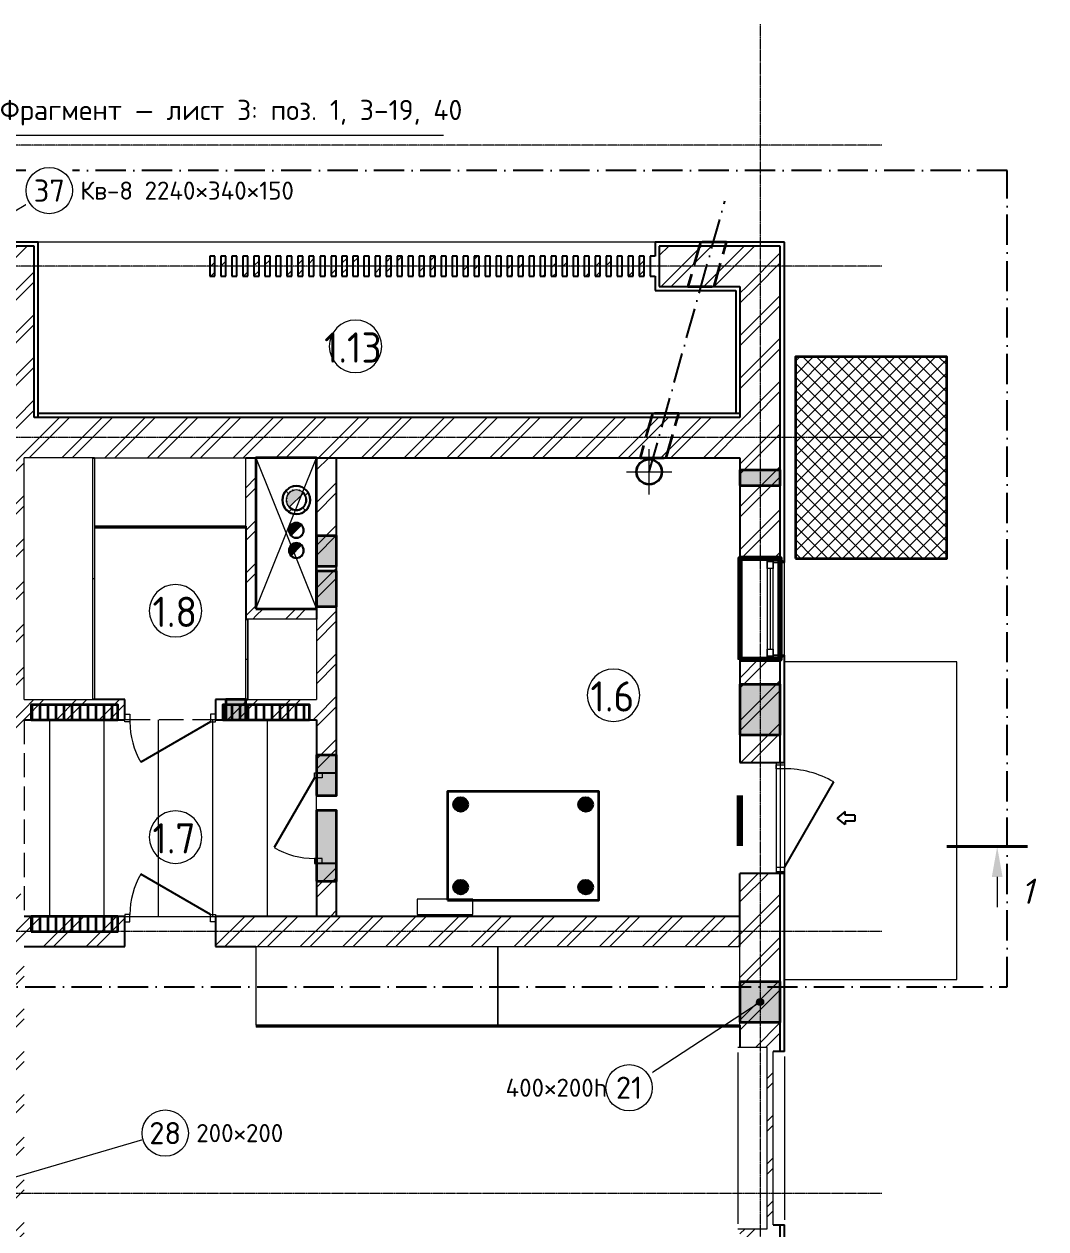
# Model space of a CAD drawing. Header units: millimetres. Extents: x -5016 to 63303, y -6019 to 98943.
# Drawn here: x 12700 to 22834, y 5950 to 17902 of the extents above; entities that cross this region are included whole.
import ezdxf
from ezdxf.enums import TextEntityAlignment as Align

# ---------------------------------------------------------------- set-up
doc = ezdxf.new("R2010")
doc.units = ezdxf.units.MM
for name, pattern in [('ОВ_ШП', [460, 300, -80, 0, -80]), ('ОВ_ШТРИХ', [330, 240, -90]), ('Осевая 12-2-2', [16, 12, -2, 0, -2]), ('Пунктир 2-1_5', [3.5, 2, -1.5])]:
    doc.linetypes.add(name, pattern=pattern)
for name, color, linetype, lineweight in [('A-AREA-IDEN', 8, 'Continuous', 13), ('A-COLS', 8, 'Continuous', 13), ('A-DETL-GENF', 9, 'Continuous', 13), ('A-DOOR', 8, 'Continuous', 13), ('A-FLOR', 9, 'Continuous', 13), ('A-GLAZ', 8, 'Continuous', 13), ('A-WALL', 8, 'Continuous', 13), ('A-WALL-PATT', 8, 'Continuous', 13), ('G-ANNO-SYMB', 8, 'Continuous', 13), ('I-FURN', 9, 'Continuous', 13), ('S-GRID', 8, 'Continuous', 13), ('АР_подложка', 8, 'Continuous', 13), ('ОВ_выноски', 7, 'Continuous', 18), ('ОВ_марки', 7, 'Continuous', 18), ('ТЗ_АР', 5, 'Continuous', 35), ('ТЗ_АР_зоны', 5, 'Continuous', 13), ('ТЗ_АР_марки', 7, 'Continuous', 18), ('ТЗ_АР_площ', 8, 'Continuous', 18), ('ТЗ_контекст', 8, 'Continuous', 18)]:
    doc.layers.add(name, color=color, linetype=linetype, lineweight=lineweight)
doc.styles.add('GOST', font='isocpeur.ttf', dxfattribs={"width": 0.9})
doc.styles.add('GOST Common', font='GOST_Common.ttf', dxfattribs={"height": 300})
doc.styles.add('ISOCPEUR_I', font='isocpeui.ttf', dxfattribs={"height": 250})
pattern_1 = [(45, (0, 0), (-212.132, 212.132), []), (45, (0, 100), (-212.132, 212.132), [])]

# ---------------------------------------------------------------- blocks, each defined once
blk = doc.blocks.new('INT 19 Дверь межкомнатная одностворчатая - 900 х 2370 _800_ Глухое Л-НАР-1569038-Этаж 1 - Планировка')
at = {"layer": 'A-DOOR', "lineweight": 25}
blk.add_line((400, 170), (-293, 570), dxfattribs=at)
at = {"layer": 'A-DOOR'}
for p, q in [((-400, 170), (-450, 170)), ((-450, 170), (-450, 95)), ((-400, 95), (-400, 170)), ((400, 95), (400, 170)), ((400, 170), (450, 170)), ((450, 170), (450, 95)), ((-450, 95), (-400, 95)), ((450, 95), (400, 95))]:
    blk.add_line(p, q, dxfattribs=at)
blk.add_arc((400, 170), 800, 150, 180, dxfattribs=at)
blk = doc.blocks.new('INT 19 Дверь межкомнатная одностворчатая - 900 х 2370 _800_ Глухое Л-НАР-1569067-Этаж 1 - Планировка')
at = {"layer": 'A-DOOR', "lineweight": 25}
blk.add_line((400, 120), (-293, 520), dxfattribs=at)
at = {"layer": 'A-DOOR'}
for p, q in [((-400, 120), (-450, 120)), ((-450, 120), (-450, 45)), ((-400, 45), (-400, 120)), ((400, 45), (400, 120)), ((400, 120), (450, 120)), ((450, 120), (450, 45)), ((-450, 45), (-400, 45)), ((450, 45), (400, 45))]:
    blk.add_line(p, q, dxfattribs=at)
blk.add_arc((400, 120), 800, 150, 180, dxfattribs=at)
blk = doc.blocks.new('INT 18 Шкаф - INT 18 Шкаф-1611660-Этаж 1 - Планировка')
at = {"layer": 'I-FURN'}
for p, q in [((-400, 350), (400, 350)), ((-400, 350), (-400, -330)), ((400, -330), (400, 350)), ((400, -330), (-400, -330)), ((-398.5, -332), (-0.8, -332)), ((-398.5, -332), (-398.5, -350)), ((-0.8, -350), (-398.5, -350)), ((-0.8, -350), (-0.8, -332)), ((0.8, -332), (398.5, -332)), ((0.8, -332), (0.8, -350)), ((398.5, -350), (0.8, -350)), ((398.5, -350), (398.5, -332))]:
    blk.add_line(p, q, dxfattribs=at)
blk = doc.blocks.new('INT 18 Шкаф - INT 18 Шкаф-1564175-Этаж 1 - Планировка')
at = {"layer": 'I-FURN'}
for p, q in [((-1200, 350), (1200, 350)), ((-1200, 350), (-1200, -430)), ((1200, -430), (1200, 350)), ((1200, -430), (-1200, -430)), ((-1198.5, -432), (-0.8, -432)), ((-1198.5, -432), (-1198.5, -450)), ((-0.8, -450), (-1198.5, -450)), ((-0.8, -450), (-0.8, -432)), ((0.8, -432), (1198.5, -432)), ((0.8, -432), (0.8, -450)), ((1198.5, -450), (0.8, -450)), ((1198.5, -450), (1198.5, -432))]:
    blk.add_line(p, q, dxfattribs=at)
blk = doc.blocks.new('INT 19 Дверь входная одностворчатая с остеклением - 1100 х 2480 ОС-Сверху 2-1581826-Этаж 1 - Планировка')
at = {"layer": 'A-DOOR', "lineweight": 25}
for p, q in [((-65, 842), (0, 764)), ((-30, 842), (-65, 842)), ((-30, 940), (-30, 842)), ((-30, 940), (0, 940)), ((0, 940), (30, 940)), ((65, 842), (0, 764)), ((30, 940), (30, 842)), ((30, 842), (65, 842)), ((490, 240), (-359, 730))]:
    blk.add_line(p, q, dxfattribs=at)
at = {"layer": 'A-DOOR'}
for p, q in [((-550, 240), (-530, 240)), ((-550, 240), (-550, 160)), ((-530, 160), (-530, 240)), ((-530, 240), (-490, 240)), ((-530, 160), (-530, 240)), ((-490, 240), (490, 240)), ((-490, 240), (-490, 160)), ((530, 240), (490, 240)), ((490, 240), (490, 160)), ((530, 240), (550, 240)), ((530, 160), (530, 240)), ((530, 160), (530, 240)), ((550, 240), (550, 160)), ((-550, 160), (-530, 160)), ((-490, 160), (-530, 160)), ((-490, 160), (490, 160)), ((490, 160), (530, 160)), ((530, 160), (550, 160))]:
    blk.add_line(p, q, dxfattribs=at)
blk.add_arc((490, 240), 980, 150, 180, dxfattribs=at)
blk = doc.blocks.new('INT 20 Окно Прямоугольник 1ст - INT 20 Окно Прямоугольник 1ст 1000-3000h-1568821-Этаж 1 - Планировка')
at = {"layer": 'A-GLAZ'}
for p, q in [((460, 240), (-460, 240)), ((-500, 130), (-400, 130)), ((-470, 130), (-500, 130)), ((-470, 70), (-470, 130)), ((-400, 130), (-470, 130)), ((-470, 130), (-470, 70)), ((400, 130), (500, 130)), ((470, 130), (400, 130)), ((500, 130), (470, 130)), ((470, 130), (470, 70)), ((470, 70), (470, 130)), ((-500, 70), (-470, 70)), ((-400, 70), (-500, 70)), ((-470, 70), (-400, 70)), ((500, 70), (400, 70)), ((400, 70), (470, 70)), ((470, 70), (500, 70)), ((-500, -200), (-500, -220)), ((-500, -220), (500, -220)), ((500, -220), (500, -200))]:
    blk.add_line(p, q, dxfattribs=at)
blk = doc.blocks.new('INT 20 Откосы окон снаружи Прямоугольник - INT 20 Откосы окон снаружи Прямоугольник-1566574-Этаж 1 - Планировка')
at = {"layer": 'A-WALL', "lineweight": 25}
for p, q in [((-477, 30), (-477, -80)), ((443, -80), (443, 30))]:
    blk.add_line(p, q, dxfattribs=at)
blk = doc.blocks.new('INT 20 Створка - 05_ Правое поворотно-откидное-1566575-Этаж 1 - Планировка')
at = {"layer": 'A-GLAZ'}
for p, q in [((400, 30), (-400, 30)), ((-400, 30), (-400, -30)), ((400, 30), (-400, 30)), ((-400, 30), (-400, -30)), ((400, -30), (400, 30)), ((400, -30), (400, 30)), ((-400, 0), (400, 0)), ((-400, -30), (400, -30)), ((-400, -30), (400, -30))]:
    blk.add_line(p, q, dxfattribs=at)
blk = doc.blocks.new('INT 18 Шкаф - INT 18 Шкаф-1565127-Этаж 1 - Планировка')
at = {"layer": 'I-FURN'}
for p, q in [((-750, 350), (750, 350)), ((-750, 350), (-750, -330)), ((750, -330), (750, 350)), ((750, -330), (-750, -330)), ((-748.5, -332), (-0.8, -332)), ((-748.5, -332), (-748.5, -350)), ((-0.8, -350), (-748.5, -350)), ((-0.8, -350), (-0.8, -332)), ((0.8, -332), (748.5, -332)), ((0.8, -332), (0.8, -350)), ((748.5, -350), (0.8, -350)), ((748.5, -350), (748.5, -332))]:
    blk.add_line(p, q, dxfattribs=at)
blk = doc.blocks.new('INT 20 Откосы окон снаружи Прямоугольник - INT 20 Откосы окон снаружи Прямоугольник-1566578-Этаж 1 - Планировка')
at = {"layer": 'A-WALL', "lineweight": 25}
for p, q in [((-877, 30), (-877, -80)), ((843, -80), (843, 30))]:
    blk.add_line(p, q, dxfattribs=at)
blk = doc.blocks.new('INT 20 Подоконник - Подоконник внутри-1566579-Этаж 1 - Планировка')
at = {"layer": 'A-GLAZ'}
for p, q in [((-950, 0), (-950, -290)), ((850, 0), (-950, 0)), ((850, -290), (850, 0)), ((-900, -290), (800, -290))]:
    blk.add_line(p, q, dxfattribs=at)
blk = doc.blocks.new('INT 20 Подоконник - Подоконник снаружи-1566581-Этаж 1 - Планировка')
at = {"layer": 'A-GLAZ'}
for p, q in [((-910, 0), (-910, 110)), ((810, 0), (-910, 0)), ((-860, 110), (760, 110)), ((810, 110), (810, 0))]:
    blk.add_line(p, q, dxfattribs=at)
blk = doc.blocks.new('INT 19 Дверь межкомнатная одностворчатая - 900 х 2370 _800_ Глухое П-НАР-1569071-Этаж 1 - Планировка')
at = {"layer": 'A-DOOR', "lineweight": 25}
blk.add_line((-400, 120), (293, 520), dxfattribs=at)
at = {"layer": 'A-DOOR'}
for p, q in [((-400, 120), (-450, 120)), ((-450, 120), (-450, 45)), ((-400, 45), (-400, 120)), ((400, 45), (400, 120)), ((400, 120), (450, 120)), ((450, 120), (450, 45)), ((-450, 45), (-400, 45)), ((450, 45), (400, 45))]:
    blk.add_line(p, q, dxfattribs=at)
blk.add_arc((-400, 120), 800, 360, 30, dxfattribs=at)
blk = doc.blocks.new('INT 18 Шкаф - INT 18 Шкаф-1565469-Этаж 1 - Планировка')
at = {"layer": 'I-FURN'}
for p, q in [((-1200, 330), (-1200, -350)), ((-1200, 330), (1200, 330)), ((-1198.5, 350), (-1198.5, 332)), ((-0.8, 332), (-1198.5, 332)), ((-520, 350), (-0.8, 350)), ((-0.8, 332), (-0.8, 350)), ((0.8, 350), (1198.5, 350)), ((0.8, 350), (0.8, 332)), ((1198.5, 332), (0.8, 332)), ((1198.5, 332), (1198.5, 350)), ((1200, -350), (1200, 330)), ((1200, -350), (-1200, -350))]:
    blk.add_line(p, q, dxfattribs=at)
blk = doc.blocks.new('Разрез - Номер сзади-3578-Этаж 1 - Планировка')
at = {"layer": 'G-ANNO-SYMB'}
blk.add_hatch(color=256, dxfattribs=at).paths.add_polyline_path([(2.47, -3), (3, 0), (3.53, -3)])
at = {"layer": 'G-ANNO-SYMB', "lineweight": 40}
blk.add_line((0, 0), (8, 0), dxfattribs=at)
at = {"layer": 'G-ANNO-SYMB'}
blk.add_line((3, -3), (3, -6), dxfattribs=at)
blk = doc.blocks.new('INT Марка помещения - Номер помещения _ Площадь _ Имя-1615504-Этаж 1 - Планировка')
at = {"layer": 'A-AREA-IDEN'}
for start, end in [(360, 180), (180, 360)]:
    blk.add_arc((0, 0), 2.6, start, end, dxfattribs=at)
blk = doc.blocks.new('АР_plan1')
at = {"layer": 'A-COLS'}
h = blk.add_hatch(dxfattribs=at)
h.set_pattern_fill('FP_3', color=256, style=0, pattern_type=2)
h.set_pattern_definition([(45, (0, 0), (-141.4214, 141.4214), []), (135, (0, 0), (-141.4214, -141.4214), [])])
h.paths.add_polyline_path([(17568, 17715), (17607, 17720), (17643, 17737), (17672, 17762), (17694, 17795), (17705, 17833), (17705, 17872), (17693, 17911), (17672, 17943), (17643, 17969), (17607, 17985), (17568, 17991), (17529, 17985), (17494, 17969), (17464, 17943), (17443, 17910), (17432, 17872), (17432, 17833), (17443, 17795), (17464, 17762), (17494, 17737), (17529, 17720)])
h.paths.add_polyline_path([(17568, 17753), (17534, 17759), (17504, 17776), (17482, 17803), (17472, 17827), (17468, 17853), (17472, 17879), (17482, 17903), (17497, 17923), (17518, 17939), (17542, 17949), (17568, 17953), (17594, 17949), (17618, 17939), (17638, 17923), (17655, 17903), (17667, 17870), (17667, 17835), (17655, 17803), (17632, 17776), (17602, 17759)])
at = {"layer": 'A-DETL-GENF'}
for points in [[(17497, 17782), (17639, 17923), (17618, 17939), (17594, 17949), (17568, 17953), (17542, 17949), (17518, 17939), (17497, 17923), (17482, 17903), (17472, 17879), (17468, 17853), (17472, 17827), (17482, 17803)], [(17517, 17501), (17620, 17604), (17605, 17616), (17587, 17623), (17568, 17626), (17549, 17623), (17532, 17616), (17517, 17604), (17505, 17589), (17498, 17572), (17495, 17553), (17498, 17534), (17505, 17516)], [(17517, 17301), (17620, 17404), (17605, 17416), (17587, 17423), (17568, 17426), (17549, 17423), (17532, 17416), (17517, 17404), (17504, 17386), (17498, 17372), (17495, 17353), (17498, 17334), (17505, 17316)]]:
    blk.add_hatch(color=256, dxfattribs=at).paths.add_polyline_path(points)
at = {"layer": 'A-WALL-PATT', "lineweight": 9}
h = blk.add_hatch(dxfattribs=at)
h.set_pattern_fill('FP_1', color=256, style=0, pattern_type=2)
h.set_pattern_definition(pattern_1)
h.paths.add_polyline_path([(14930, 19973), (14968, 19973), (14968, 20373), (14428, 20373), (14428, 19973), (14568, 19973)])
h.paths.add_polyline_path([(11868, 19973), (12008, 19973), (12008, 20373), (11868, 20373), (11868, 20243)])
h = blk.add_hatch(dxfattribs=at)
h.set_pattern_fill('FP_1', color=256, style=0, pattern_type=2)
h.set_pattern_definition(pattern_1)
h.paths.add_polyline_path([(21968, 19973), (22368, 19973), (22368, 20373), (21168, 20373), (21168, 19973)])
h = blk.add_hatch(dxfattribs=at)
h.set_pattern_fill('FP_1', color=256, style=0, pattern_type=2)
h.set_pattern_definition(pattern_1)
h.paths.add_polyline_path([(16711, 20073), (16761, 20073), (16761, 20273), (16711, 20273)])
h = blk.add_hatch(dxfattribs=at)
h.set_pattern_fill('FP_1', color=256, style=0, pattern_type=2)
h.set_pattern_definition(pattern_1)
h.paths.add_polyline_path([(16820, 20073), (16870, 20073), (16870, 20273), (16820, 20273)])
h = blk.add_hatch(dxfattribs=at)
h.set_pattern_fill('FP_1', color=256, style=0, pattern_type=2)
h.set_pattern_definition(pattern_1)
h.paths.add_polyline_path([(17038, 20073), (17088, 20073), (17088, 20273), (17038, 20273)])
h = blk.add_hatch(dxfattribs=at)
h.set_pattern_fill('FP_1', color=256, style=0, pattern_type=2)
h.set_pattern_definition(pattern_1)
h.paths.add_polyline_path([(17148, 20073), (17198, 20073), (17198, 20273), (17148, 20273)])
h = blk.add_hatch(dxfattribs=at)
h.set_pattern_fill('FP_1', color=256, style=0, pattern_type=2)
h.set_pattern_definition(pattern_1)
h.paths.add_polyline_path([(17257, 20073), (17307, 20073), (17307, 20273), (17257, 20273)])
h = blk.add_hatch(dxfattribs=at)
h.set_pattern_fill('FP_1', color=256, style=0, pattern_type=2)
h.set_pattern_definition(pattern_1)
h.paths.add_polyline_path([(17475, 20073), (17525, 20073), (17525, 20273), (17475, 20273)])
h = blk.add_hatch(dxfattribs=at)
h.set_pattern_fill('FP_1', color=256, style=0, pattern_type=2)
h.set_pattern_definition(pattern_1)
h.paths.add_polyline_path([(17584, 20073), (17634, 20073), (17634, 20273), (17584, 20273)])
h = blk.add_hatch(dxfattribs=at)
h.set_pattern_fill('FP_1', color=256, style=0, pattern_type=2)
h.set_pattern_definition(pattern_1)
h.paths.add_polyline_path([(17693, 20073), (17743, 20073), (17743, 20273), (17693, 20273)])
h = blk.add_hatch(dxfattribs=at)
h.set_pattern_fill('FP_1', color=256, style=0, pattern_type=2)
h.set_pattern_definition(pattern_1)
h.paths.add_polyline_path([(17803, 20073), (17853, 20073), (17853, 20273), (17803, 20273)])
h = blk.add_hatch(dxfattribs=at)
h.set_pattern_fill('FP_1', color=256, style=0, pattern_type=2)
h.set_pattern_definition(pattern_1)
h.paths.add_polyline_path([(17912, 20073), (17962, 20073), (17962, 20273), (17912, 20273)])
h = blk.add_hatch(dxfattribs=at)
h.set_pattern_fill('FP_1', color=256, style=0, pattern_type=2)
h.set_pattern_definition(pattern_1)
h.paths.add_polyline_path([(18021, 20073), (18071, 20073), (18071, 20273), (18021, 20273)])
h = blk.add_hatch(dxfattribs=at)
h.set_pattern_fill('FP_1', color=256, style=0, pattern_type=2)
h.set_pattern_definition(pattern_1)
h.paths.add_polyline_path([(18130, 20073), (18180, 20073), (18180, 20273), (18130, 20273)])
h = blk.add_hatch(dxfattribs=at)
h.set_pattern_fill('FP_1', color=256, style=0, pattern_type=2)
h.set_pattern_definition(pattern_1)
h.paths.add_polyline_path([(18239, 20073), (18289, 20073), (18289, 20273), (18239, 20273)])
h = blk.add_hatch(dxfattribs=at)
h.set_pattern_fill('FP_1', color=256, style=0, pattern_type=2)
h.set_pattern_definition(pattern_1)
h.paths.add_polyline_path([(18349, 20073), (18399, 20073), (18399, 20273), (18349, 20273)])
h = blk.add_hatch(dxfattribs=at)
h.set_pattern_fill('FP_1', color=256, style=0, pattern_type=2)
h.set_pattern_definition(pattern_1)
h.paths.add_polyline_path([(18458, 20073), (18508, 20073), (18508, 20273), (18458, 20273)])
h = blk.add_hatch(dxfattribs=at)
h.set_pattern_fill('FP_1', color=256, style=0, pattern_type=2)
h.set_pattern_definition(pattern_1)
h.paths.add_polyline_path([(18567, 20073), (18617, 20073), (18617, 20273), (18567, 20273)])
h = blk.add_hatch(dxfattribs=at)
h.set_pattern_fill('FP_1', color=256, style=0, pattern_type=2)
h.set_pattern_definition(pattern_1)
h.paths.add_polyline_path([(18676, 20073), (18726, 20073), (18726, 20273), (18676, 20273)])
h = blk.add_hatch(dxfattribs=at)
h.set_pattern_fill('FP_1', color=256, style=0, pattern_type=2)
h.set_pattern_definition(pattern_1)
h.paths.add_polyline_path([(18785, 20073), (18835, 20073), (18835, 20273), (18785, 20273)])
h = blk.add_hatch(dxfattribs=at)
h.set_pattern_fill('FP_1', color=256, style=0, pattern_type=2)
h.set_pattern_definition(pattern_1)
h.paths.add_polyline_path([(18895, 20073), (18945, 20073), (18945, 20273), (18895, 20273)])
h = blk.add_hatch(dxfattribs=at)
h.set_pattern_fill('FP_1', color=256, style=0, pattern_type=2)
h.set_pattern_definition(pattern_1)
h.paths.add_polyline_path([(19113, 20073), (19163, 20073), (19163, 20273), (19113, 20273)])
h = blk.add_hatch(dxfattribs=at)
h.set_pattern_fill('FP_1', color=256, style=0, pattern_type=2)
h.set_pattern_definition(pattern_1)
h.paths.add_polyline_path([(19222, 20073), (19272, 20073), (19272, 20273), (19222, 20273)])
h = blk.add_hatch(dxfattribs=at)
h.set_pattern_fill('FP_1', color=256, style=0, pattern_type=2)
h.set_pattern_definition(pattern_1)
h.paths.add_polyline_path([(19331, 20073), (19381, 20073), (19381, 20273), (19331, 20273)])
h = blk.add_hatch(dxfattribs=at)
h.set_pattern_fill('FP_1', color=256, style=0, pattern_type=2)
h.set_pattern_definition(pattern_1)
h.paths.add_polyline_path([(19550, 20073), (19600, 20073), (19600, 20273), (19550, 20273)])
h = blk.add_hatch(dxfattribs=at)
h.set_pattern_fill('FP_1', color=256, style=0, pattern_type=2)
h.set_pattern_definition(pattern_1)
h.paths.add_polyline_path([(19659, 20073), (19709, 20073), (19709, 20273), (19659, 20273)])
h = blk.add_hatch(dxfattribs=at)
h.set_pattern_fill('FP_1', color=256, style=0, pattern_type=2)
h.set_pattern_definition(pattern_1)
h.paths.add_polyline_path([(19768, 20073), (19818, 20073), (19818, 20273), (19768, 20273)])
h = blk.add_hatch(dxfattribs=at)
h.set_pattern_fill('FP_1', color=256, style=0, pattern_type=2)
h.set_pattern_definition(pattern_1)
h.paths.add_polyline_path([(19986, 20073), (20036, 20073), (20036, 20273), (19986, 20273)])
h = blk.add_hatch(dxfattribs=at)
h.set_pattern_fill('FP_1', color=256, style=0, pattern_type=2)
h.set_pattern_definition(pattern_1)
h.paths.add_polyline_path([(20096, 20073), (20146, 20073), (20146, 20273), (20096, 20273)])
h = blk.add_hatch(dxfattribs=at)
h.set_pattern_fill('FP_1', color=256, style=0, pattern_type=2)
h.set_pattern_definition(pattern_1)
h.paths.add_polyline_path([(20205, 20073), (20255, 20073), (20255, 20273), (20205, 20273)])
h = blk.add_hatch(dxfattribs=at)
h.set_pattern_fill('FP_1', color=256, style=0, pattern_type=2)
h.set_pattern_definition(pattern_1)
h.paths.add_polyline_path([(20423, 20073), (20473, 20073), (20473, 20273), (20423, 20273)])
h = blk.add_hatch(dxfattribs=at)
h.set_pattern_fill('FP_1', color=256, style=0, pattern_type=2)
h.set_pattern_definition(pattern_1)
h.paths.add_polyline_path([(20532, 20073), (20582, 20073), (20582, 20273), (20532, 20273)])
h = blk.add_hatch(dxfattribs=at)
h.set_pattern_fill('FP_1', color=256, style=0, pattern_type=2)
h.set_pattern_definition(pattern_1)
h.paths.add_polyline_path([(20641, 20073), (20691, 20073), (20691, 20273), (20641, 20273)])
h = blk.add_hatch(dxfattribs=at)
h.set_pattern_fill('FP_1', color=256, style=0, pattern_type=2)
h.set_pattern_definition(pattern_1)
h.paths.add_polyline_path([(20860, 20073), (20910, 20073), (20910, 20273), (20860, 20273)])
h = blk.add_hatch(dxfattribs=at)
h.set_pattern_fill('FP_1', color=256, style=0, pattern_type=2)
h.set_pattern_definition(pattern_1)
h.paths.add_polyline_path([(20969, 20073), (21019, 20073), (21019, 20273), (20969, 20273)])
h = blk.add_hatch(dxfattribs=at)
h.set_pattern_fill('FP_1', color=256, style=0, pattern_type=2)
h.set_pattern_definition(pattern_1)
h.paths.add_polyline_path([(14568, 18673), (14968, 18673), (14968, 19973), (14568, 19973)])
h = blk.add_hatch(dxfattribs=at)
h.set_pattern_fill('FP_1', color=256, style=0, pattern_type=2)
h.set_pattern_definition(pattern_1)
h.paths.add_polyline_path([(22368, 18673), (22368, 19973), (21968, 19973), (21968, 18673), (22150, 18673)])
h = blk.add_hatch(dxfattribs=at)
h.set_pattern_fill('FP_1', color=256, style=0, pattern_type=2)
h.set_pattern_definition(pattern_1)
h.paths.add_polyline_path([(21968, 18273), (21968, 18673), (14568, 18673), (14568, 18273), (20706, 18273)])
h = blk.add_hatch(dxfattribs=at)
h.set_pattern_fill('FP_1', color=256, style=0, pattern_type=2)
h.set_pattern_definition(pattern_1)
h.paths.add_polyline_path([(21968, 5973), (22368, 5973), (22368, 7013), (22298, 7013), (22298, 8733), (22368, 8733), (22368, 10663), (22298, 10663), (22298, 12383), (22368, 12383), (22368, 14148), (21968, 14148), (21968, 12423), (22238, 12423), (22238, 10623), (21968, 10623), (21968, 8773), (22238, 8773), (22238, 6973), (21968, 6973), (21968, 6100)])
h.paths.add_polyline_path([(22368, 15248), (22368, 16273), (21968, 16273), (21968, 15248)])
h.paths.add_polyline_path([(21968, 17273), (22368, 17273), (22368, 18673), (21968, 18673), (21968, 18173)])
h = blk.add_hatch(dxfattribs=at)
h.set_pattern_fill('FP_1', color=256, style=0, pattern_type=2)
h.set_pattern_definition(pattern_1)
h.paths.add_polyline_path([(14868, 5973), (14868, 7373), (14568, 7373), (14568, 5973)])
h.paths.add_polyline_path([(14868, 8273), (14868, 13948), (14568, 13948), (14568, 8273)])
h.paths.add_polyline_path([(14568, 15448), (14868, 15448), (14868, 18273), (14568, 18273), (14568, 15873)])
h = blk.add_hatch(dxfattribs=at)
h.set_pattern_fill('FP_1', color=256, style=0, pattern_type=2)
h.set_pattern_definition(pattern_1)
h.paths.add_polyline_path([(17168, 16673), (17168, 18273), (17068, 18273), (17068, 16673), (17088, 16673)])
h = blk.add_hatch(dxfattribs=at)
h.set_pattern_fill('FP_1', color=256, style=0, pattern_type=2)
h.set_pattern_definition(pattern_1)
h.paths.add_polyline_path([(17968, 13723), (17968, 14248), (17768, 14248), (17768, 13723), (17818, 13723)])
h.paths.add_polyline_path([(17768, 15148), (17968, 15148), (17968, 18273), (17768, 18273), (17768, 15673)])
h = blk.add_hatch(dxfattribs=at)
h.set_pattern_fill('FP_1', color=256, style=0, pattern_type=2)
h.set_pattern_definition(pattern_1)
h.paths.add_polyline_path([(17168, 16773), (17168, 16673), (17768, 16673), (17768, 16773)])
h = blk.add_hatch(dxfattribs=at)
h.set_pattern_fill('FP_1', color=256, style=0, pattern_type=2)
h.set_pattern_definition(pattern_1)
h.paths.add_polyline_path([(17768, 15673), (17768, 15873), (16768, 15873), (16768, 15673), (17088, 15673)])
h.paths.add_polyline_path([(15868, 15673), (15868, 15873), (14868, 15873), (14868, 15673), (15548, 15673)])
h = blk.add_hatch(dxfattribs=at)
h.set_pattern_fill('FP_1', color=256, style=0, pattern_type=2)
h.set_pattern_definition(pattern_1)
h.paths.add_polyline_path([(21968, 13423), (21968, 13723), (16768, 13723), (16768, 13423), (20706, 13423)])
h.paths.add_polyline_path([(15868, 13423), (15868, 13723), (14868, 13723), (14868, 13423), (14930, 13423)])
at = {"layer": 'A-COLS', "lineweight": 25}
for centre, radius, start, end in [((17568, 17853), 140, 90, 270), ((17568, 17853), 138, 90, 270), ((17568, 17853), 138, 90, 270), ((17568, 17853), 100, 126.6454, 132.023), ((17568, 17853), 100, 126.6454, 132.023), ((17568, 17853), 100, 107.977, 113.3546), ((17568, 17853), 100, 107.977, 113.3546), ((17568, 17853), 140, 270, 90), ((17568, 17853), 138, 270, 90), ((17568, 17853), 138, 270, 90), ((17568, 17853), 100, 66.6454, 72.023), ((17568, 17853), 100, 66.6454, 72.023), ((17568, 17853), 100, 47.977, 53.3546), ((17568, 17853), 100, 47.977, 53.3546), ((17568, 17853), 100, 167.977, 173.3546), ((17568, 17853), 100, 167.977, 173.3546), ((17568, 17853), 100, 186.6454, 192.023), ((17568, 17853), 100, 186.6454, 192.023), ((17568, 17853), 100, 270, 44.9617), ((17568, 17853), 100, 270, 44.9617), ((17568, 17853), 98, 270, 44.232), ((17568, 17853), 100, 224.9617, 270), ((17568, 17853), 100, 224.9617, 270), ((17568, 17853), 98, 224.9617, 270), ((17568, 17553), 75, 90, 270), ((17568, 17553), 73, 154.9712, 160.0288), ((17568, 17553), 73, 109.9712, 115.0288), ((17568, 17553), 75, 270, 90), ((17568, 17553), 73, 270, 45), ((17568, 17553), 73, 64.9712, 70.0288), ((17568, 17553), 73, 199.9712, 205.0288), ((17568, 17553), 73, 225, 270), ((17568, 17353), 75, 90, 270), ((17568, 17353), 73, 154.9712, 160.0288), ((17568, 17353), 73, 109.9712, 115.0288), ((17568, 17353), 75, 270, 90), ((17568, 17353), 73, 270, 45), ((17568, 17353), 73, 64.9712, 70.0288), ((17568, 17353), 73, 199.9712, 205.0288), ((17568, 17353), 73, 225, 270)]:
    blk.add_arc(centre, radius, start, end, dxfattribs=at)
at = {"layer": 'A-DETL-GENF'}
for p, q in [((17497, 17782), (17639, 17923)), ((17517, 17501), (17620, 17604)), ((17517, 17301), (17620, 17404))]:
    blk.add_line(p, q, dxfattribs=at)
for centre, radius in [((17568, 17853), 100), ((17568, 17553), 73), ((17568, 17353), 73)]:
    blk.add_arc(centre, radius, 45, 225, dxfattribs=at)
at = {"layer": 'A-FLOR'}
for p, q in [((21128, 20413), (15008, 20413)), ((24118, 16248), (22408, 16248)), ((24118, 13098), (24118, 16248)), ((15868, 13723), (16768, 13723)), ((22408, 13098), (24118, 13098))]:
    blk.add_line(p, q, dxfattribs=at)
at = {"layer": 'A-WALL', "lineweight": 25}
for p, q in [((15008, 20413), (14388, 20413)), ((14968, 20373), (14428, 20373)), ((14968, 18673), (14968, 20373)), ((15008, 18673), (15008, 20413)), ((21128, 20413), (21128, 20273)), ((22408, 20413), (21128, 20413)), ((22368, 20373), (21168, 20373)), ((21168, 20373), (21168, 19973)), ((22368, 17273), (22368, 20373)), ((22408, 17233), (22408, 20413)), ((16711, 20273), (16711, 20073)), ((16761, 20273), (16711, 20273)), ((16761, 20073), (16761, 20273)), ((16820, 20273), (16820, 20073)), ((16870, 20273), (16820, 20273)), ((16870, 20073), (16870, 20273)), ((16929, 20273), (16929, 20073)), ((16979, 20273), (16929, 20273)), ((16979, 20073), (16979, 20273)), ((17038, 20273), (17038, 20073)), ((17088, 20273), (17038, 20273)), ((17088, 20073), (17088, 20273)), ((17148, 20273), (17148, 20073)), ((17198, 20273), (17148, 20273)), ((17198, 20073), (17198, 20273)), ((17257, 20273), (17257, 20073)), ((17307, 20273), (17257, 20273)), ((17307, 20073), (17307, 20273)), ((17366, 20273), (17366, 20073)), ((17416, 20273), (17366, 20273)), ((17416, 20073), (17416, 20273)), ((17475, 20273), (17475, 20073)), ((17525, 20273), (17475, 20273)), ((17525, 20073), (17525, 20273)), ((17584, 20273), (17584, 20073)), ((17634, 20273), (17584, 20273)), ((17634, 20073), (17634, 20273)), ((17693, 20273), (17693, 20073)), ((17743, 20273), (17693, 20273)), ((17743, 20073), (17743, 20273)), ((17803, 20273), (17803, 20073)), ((17853, 20273), (17803, 20273)), ((17853, 20073), (17853, 20273)), ((17912, 20273), (17912, 20073)), ((17962, 20273), (17912, 20273)), ((17962, 20073), (17962, 20273)), ((18021, 20273), (18021, 20073)), ((18071, 20273), (18021, 20273)), ((18071, 20073), (18071, 20273)), ((18130, 20273), (18130, 20073)), ((18180, 20273), (18130, 20273)), ((18180, 20073), (18180, 20273)), ((18239, 20273), (18239, 20073)), ((18289, 20273), (18239, 20273)), ((18289, 20073), (18289, 20273)), ((18349, 20273), (18349, 20073)), ((18399, 20273), (18349, 20273)), ((18399, 20073), (18399, 20273)), ((18458, 20273), (18458, 20073)), ((18508, 20273), (18458, 20273)), ((18508, 20073), (18508, 20273)), ((18567, 20273), (18567, 20073)), ((18617, 20273), (18567, 20273)), ((18617, 20073), (18617, 20273)), ((18676, 20273), (18676, 20073)), ((18726, 20273), (18676, 20273)), ((18726, 20073), (18726, 20273)), ((18785, 20273), (18785, 20073)), ((18835, 20273), (18785, 20273)), ((18835, 20073), (18835, 20273)), ((18895, 20273), (18895, 20073)), ((18945, 20273), (18895, 20273)), ((18945, 20073), (18945, 20273)), ((19004, 20273), (19004, 20073)), ((19054, 20273), (19004, 20273)), ((19054, 20073), (19054, 20273)), ((19113, 20273), (19113, 20073)), ((19163, 20273), (19113, 20273)), ((19163, 20073), (19163, 20273)), ((19222, 20273), (19222, 20073)), ((19272, 20273), (19222, 20273)), ((19272, 20073), (19272, 20273)), ((19331, 20273), (19331, 20073)), ((19381, 20273), (19331, 20273)), ((19381, 20073), (19381, 20273)), ((19440, 20273), (19440, 20073)), ((19490, 20273), (19440, 20273)), ((19490, 20073), (19490, 20273)), ((19550, 20273), (19550, 20073)), ((19600, 20273), (19550, 20273)), ((19600, 20073), (19600, 20273)), ((19659, 20273), (19659, 20073)), ((19709, 20273), (19659, 20273)), ((19709, 20073), (19709, 20273)), ((19768, 20273), (19768, 20073)), ((19818, 20273), (19768, 20273)), ((19818, 20073), (19818, 20273)), ((19877, 20273), (19877, 20073)), ((19927, 20273), (19877, 20273)), ((19927, 20073), (19927, 20273)), ((19986, 20273), (19986, 20073)), ((20036, 20273), (19986, 20273)), ((20036, 20073), (20036, 20273)), ((20096, 20273), (20096, 20073)), ((20146, 20273), (20096, 20273)), ((20146, 20073), (20146, 20273)), ((20205, 20273), (20205, 20073)), ((20255, 20273), (20205, 20273)), ((20255, 20073), (20255, 20273)), ((20314, 20273), (20314, 20073)), ((20364, 20273), (20314, 20273)), ((20364, 20073), (20364, 20273)), ((20423, 20273), (20423, 20073)), ((20473, 20273), (20423, 20273)), ((20473, 20073), (20473, 20273)), ((20532, 20273), (20532, 20073)), ((20582, 20273), (20532, 20273)), ((20582, 20073), (20582, 20273)), ((20641, 20273), (20641, 20073)), ((20691, 20273), (20641, 20273)), ((20691, 20073), (20691, 20273)), ((20751, 20273), (20751, 20073)), ((20801, 20273), (20751, 20273)), ((20801, 20073), (20801, 20273)), ((20860, 20273), (20860, 20073)), ((20910, 20273), (20860, 20273)), ((20910, 20073), (20910, 20273)), ((20969, 20273), (20969, 20073)), ((21019, 20273), (20969, 20273)), ((21019, 20073), (21019, 20273)), ((21078, 20273), (21078, 20073)), ((21128, 20273), (21078, 20273)), ((16711, 20073), (16761, 20073)), ((16820, 20073), (16870, 20073)), ((16929, 20073), (16979, 20073)), ((17038, 20073), (17088, 20073)), ((17148, 20073), (17198, 20073)), ((17257, 20073), (17307, 20073)), ((17366, 20073), (17416, 20073)), ((17475, 20073), (17525, 20073)), ((17584, 20073), (17634, 20073)), ((17693, 20073), (17743, 20073)), ((17803, 20073), (17853, 20073)), ((17912, 20073), (17962, 20073)), ((18021, 20073), (18071, 20073)), ((18130, 20073), (18180, 20073)), ((18239, 20073), (18289, 20073)), ((18349, 20073), (18399, 20073)), ((18458, 20073), (18508, 20073)), ((18567, 20073), (18617, 20073)), ((18676, 20073), (18726, 20073)), ((18785, 20073), (18835, 20073)), ((18895, 20073), (18945, 20073)), ((19004, 20073), (19054, 20073)), ((19113, 20073), (19163, 20073)), ((19222, 20073), (19272, 20073)), ((19331, 20073), (19381, 20073)), ((19440, 20073), (19490, 20073)), ((19550, 20073), (19600, 20073)), ((19659, 20073), (19709, 20073)), ((19768, 20073), (19818, 20073)), ((19877, 20073), (19927, 20073)), ((19986, 20073), (20036, 20073)), ((20096, 20073), (20146, 20073)), ((20205, 20073), (20255, 20073)), ((20314, 20073), (20364, 20073)), ((20423, 20073), (20473, 20073)), ((20532, 20073), (20582, 20073)), ((20641, 20073), (20691, 20073)), ((20751, 20073), (20801, 20073)), ((20860, 20073), (20910, 20073)), ((20969, 20073), (21019, 20073)), ((21078, 20073), (21128, 20073)), ((21128, 20073), (21128, 19933)), ((21168, 19973), (21968, 19973)), ((21968, 19973), (21968, 18673)), ((21128, 19933), (21928, 19933)), ((21928, 19933), (21928, 18713)), ((21968, 18673), (14968, 18673)), ((21968, 18713), (15008, 18713)), ((15548, 18273), (15568, 18273)), ((17068, 18273), (21968, 18273)), ((17168, 16773), (17168, 18273)), ((17768, 18273), (17768, 16673)), ((17968, 15148), (17968, 18273)), ((21968, 18273), (21968, 17273)), ((17068, 17593), (17068, 16673)), ((21968, 17273), (22368, 17273)), ((22368, 17273), (22408, 17233)), ((17768, 16773), (17168, 16773)), ((17068, 16673), (17088, 16673)), ((21968, 16273), (21968, 15248)), ((22368, 16273), (21968, 16273)), ((22408, 16313), (22368, 16273)), ((22368, 15248), (22368, 16273)), ((22408, 15248), (22408, 16313)), ((15868, 15873), (15548, 15873)), ((15868, 15673), (15868, 15873)), ((17088, 15873), (16768, 15873)), ((16768, 15873), (16768, 15673)), ((14868, 15673), (15868, 15673)), ((16768, 15673), (17768, 15673)), ((17768, 15673), (17768, 15148)), ((21968, 15248), (22408, 15248)), ((17768, 15148), (17968, 15148)), ((17968, 14248), (17768, 14248)), ((17768, 14248), (17768, 13723)), ((17968, 13723), (17968, 14248)), ((22408, 14148), (21968, 14148)), ((21968, 13423), (21968, 14148)), ((22368, 12383), (22368, 14148)), ((22408, 12383), (22408, 14148)), ((15868, 13723), (14868, 13723)), ((15868, 13423), (15868, 13723)), ((21968, 13723), (16768, 13723)), ((16768, 13723), (16768, 13423)), ((14868, 13423), (15868, 13423)), ((16768, 13423), (17168, 13423)), ((21968, 12643), (21968, 12423)), ((22368, 8733), (22368, 10663)), ((22408, 8733), (22408, 10663))]:
    blk.add_line(p, q, dxfattribs=at)
at = {"layer": 'A-WALL'}
for p, q in [((22328, 15248), (22328, 14148)), ((22368, 15248), (22368, 14148)), ((22408, 15248), (22408, 14148))]:
    blk.add_line(p, q, dxfattribs=at)
at = {"layer": 'G-ANNO-SYMB', "linetype": 'Пунктир 2-1_5'}
blk.add_line((24518, 14415), (24819, 14415), dxfattribs=at)
at = {"layer": 'S-GRID', "color": 251, "linetype": 'Осевая 12-2-2', "true_color": 0x646464}
for p, q in [((22168, 22575), (22168, -1346)), ((23376, 21373), (-1176, 21373)), ((23376, 20173), (-1176, 20173)), ((23376, 18473), (-1176, 18473)), ((23376, 13573), (-1176, 13573)), ((23376, 10973), (-1176, 10973))]:
    blk.add_line(p, q, dxfattribs=at)
at = {"layer": 'A-AREA-IDEN', "xscale": 99.99999999999993, "yscale": 99.99999999999993, "zscale": 99.99999999999993}
for p in [(18155, 19378), (16370, 16755), (20714, 15916), (16370, 14509)]:
    blk.add_blockref('INT Марка помещения - Номер помещения _ Площадь _ Имя-1615504-Этаж 1 - Планировка', p, dxfattribs=at)
at = {"layer": 'A-DOOR', "lineweight": 25}
for name, p, rotation in [('INT 19 Дверь межкомнатная одностворчатая - 900 х 2370 _800_ Глухое П-НАР-1569071-Этаж 1 - Планировка', (16318, 15773), 180), ('INT 19 Дверь входная одностворчатая с остеклением - 1100 х 2480 ОС-Сверху 2-1581826-Этаж 1 - Планировка', (22168, 14698), 269.9999999999999), ('INT 19 Дверь межкомнатная одностворчатая - 900 х 2370 _800_ Глухое Л-НАР-1569067-Этаж 1 - Планировка', (17868, 14698), 89.9999999999999)]:
    blk.add_blockref(name, p, dxfattribs=dict(at, rotation=rotation))
blk.add_blockref('INT 19 Дверь межкомнатная одностворчатая - 900 х 2370 _800_ Глухое Л-НАР-1569038-Этаж 1 - Планировка', (16318, 13573), dxfattribs=at)
at = {"layer": 'A-GLAZ'}
for name, p, rotation in [('INT 20 Окно Прямоугольник 1ст - INT 20 Окно Прямоугольник 1ст 1000-3000h-1568821-Этаж 1 - Планировка', (22168, 16773), 269.9999999999999), ('INT 20 Створка - 05_ Правое поворотно-откидное-1566575-Этаж 1 - Планировка', (22268, 16773), 269.9999999999999), ('INT 20 Подоконник - Подоконник внутри-1566579-Этаж 1 - Планировка', (22238, 11473), 269.9999999999999), ('INT 20 Подоконник - Подоконник снаружи-1566581-Этаж 1 - Планировка', (22298, 11473), 270.0000000000006)]:
    blk.add_blockref(name, p, dxfattribs=dict(at, rotation=rotation))
at = {"layer": 'A-WALL', "lineweight": 25, "rotation": 269.9999999999999}
for name, p in [('INT 20 Откосы окон снаружи Прямоугольник - INT 20 Откосы окон снаружи Прямоугольник-1566574-Этаж 1 - Планировка', (22378, 16756)), ('INT 20 Откосы окон снаружи Прямоугольник - INT 20 Откосы окон снаружи Прямоугольник-1566578-Этаж 1 - Планировка', (22378, 11506))]:
    blk.add_blockref(name, p, dxfattribs=at)
at = {"layer": 'G-ANNO-SYMB', "extrusion": (0, 0, -1), "xscale": 99.99999999999993, "yscale": 99.99999999999993, "zscale": 99.99999999999993}
blk.add_blockref('Разрез - Номер сзади-3578-Этаж 1 - Планировка', (-24819, 14415), dxfattribs=at)
at = {"layer": 'I-FURN'}
for name, p, rotation in [('INT 18 Шкаф - INT 18 Шкаф-1565469-Этаж 1 - Планировка', (15218, 17073), 270.0000000000002), ('INT 18 Шкаф - INT 18 Шкаф-1611660-Этаж 1 - Планировка', (17418, 16273), 269.9999999999993)]:
    blk.add_blockref(name, p, dxfattribs=dict(at, rotation=rotation))
for name, p in [('INT 18 Шкаф - INT 18 Шкаф-1565127-Этаж 1 - Планировка', (16318, 17923)), ('INT 18 Шкаф - INT 18 Шкаф-1564175-Этаж 1 - Планировка', (18368, 13073)), ('INT 18 Шкаф - INT 18 Шкаф-1564175-Этаж 1 - Планировка', (20768, 13073))]:
    blk.add_blockref(name, p, dxfattribs=at)
at = {"layer": 'A-AREA-IDEN', "char_height": 300, "attachment_point": 1, "style": 'GOST Common'}
for s, insert, width in [('1.13', (17843, 19516), 761.6), ('1.8', (16141, 16894), 561.18), ('1.6', (20485, 16055), 561.18), ('1.7', (16141, 14647), 561.18)]:
    blk.add_mtext(s, dxfattribs=dict(at, insert=insert, width=width))
at = {"layer": 'G-ANNO-SYMB', "insert": (24752, 14097), "char_height": 250, "width": 160.34, "attachment_point": 1, "style": 'ISOCPEUR_I', "bg_fill": 3, "box_fill_scale": 0, "bg_fill_color": 256, "bg_fill_true_color": 3254780160, "bg_fill_transparency": 256}
blk.add_mtext('\\fISOCPEUR|b0|i1|c204|p34|;1', dxfattribs=at)

msp = doc.modelspace()

# ---------------------------------------------------------------- block references
at = {"layer": 'АР_подложка'}
msp.add_blockref('АР_plan1', (-2168, -4673), dxfattribs=at)

# ---------------------------------------------------------------- next in the draw order: hatches: boundary and pattern name
at = {"layer": 'ТЗ_АР'}
for points in [[(19800, 13325), (20200, 13325), (20200, 13475), (19800, 13475)], [(15600, 12525), (15800, 12525), (15800, 12825), (15600, 12825)], [(15600, 12125), (15800, 12125), (15800, 12475), (15600, 12475)], [(19800, 10850), (20200, 10850), (20200, 11350), (19800, 11350)], [(14700, 11000), (14900, 11000), (14900, 11200), (14700, 11200)], [(15600, 10250), (15800, 10250), (15800, 10650), (15600, 10650)], [(15600, 9400), (15800, 9400), (15800, 10100), (15600, 10100)], [(19800, 8000), (20200, 8000), (20200, 8400), (19800, 8400)]]:
    msp.add_hatch(color=5, dxfattribs=at).paths.add_polyline_path(points)
h = msp.add_hatch(dxfattribs=at)
h.set_pattern_fill('ANSI31', scale=25, angle=45)
h.paths.add_polyline_path([(12770, 11000), (13630, 11000), (13630, 11150), (12770, 11150)])
h = msp.add_hatch(dxfattribs=at)
h.set_pattern_fill('ANSI31', scale=25, angle=45)
h.paths.add_polyline_path([(14670, 11000), (15530, 11000), (15530, 11150), (14670, 11150)])
h = msp.add_hatch(color=5, dxfattribs=at)
edge = h.paths.add_edge_path()
edge.add_arc((17030, 10160), 70, 0, 360)
h = msp.add_hatch(color=5, dxfattribs=at)
edge = h.paths.add_edge_path()
edge.add_arc((18270, 10160), 70, 0, 360)
h = msp.add_hatch(color=5, dxfattribs=at)
edge = h.paths.add_edge_path()
edge.add_arc((17030, 9340), 70, 0, 360)
h = msp.add_hatch(color=5, dxfattribs=at)
edge = h.paths.add_edge_path()
edge.add_arc((18270, 9340), 70, 0, 360)
h = msp.add_hatch(dxfattribs=at)
h.set_pattern_fill('ANSI31', scale=25, angle=45)
h.paths.add_polyline_path([(12770, 8900), (13630, 8900), (13630, 9050), (12770, 9050)])
at = {"layer": 'ТЗ_АР_зоны'}
h = msp.add_hatch(dxfattribs=at)
h.set_pattern_fill('ANSI31', scale=170, angle=45)
h.paths.add_polyline_path([(12700, 9050), (15600, 9050), (15600, 11000), (12700, 11000)])
at = {"layer": 'ТЗ_АР_марки'}
h = msp.add_hatch(color=7, dxfattribs=at)
edge = h.paths.add_edge_path()
edge.add_arc((20000, 8200), 35, 0, 360)
at = {"layer": 'ТЗ_АР_площ'}
h = msp.add_hatch(dxfattribs=at)
h.set_pattern_fill('ANSI37', scale=30)
h.paths.add_polyline_path([(20350, 12600), (21850, 12600), (21850, 14600), (20350, 14600)])

# ---------------------------------------------------------------- next in the draw order: linework, layer by layer
at = {"layer": 'ТЗ_АР', "linetype": 'ОВ_ШТРИХ', "lineweight": 35}
for points in [[(19284, 15300), (19543, 15300), (19666, 15740), (19407, 15740)], [(18809, 13600), (19069, 13600), (19192, 14040), (18932, 14040)]]:
    msp.add_lwpolyline(points, close=True, dxfattribs=at)
at = {"layer": 'ТЗ_АР', "lineweight": 13}
for points in [[(18900, 13235), (18900, 13685)], [(15000, 12100), (15600, 13600)], [(15000, 13600), (15600, 12100)], [(18675, 13460), (19125, 13460)]]:
    msp.add_lwpolyline(points, dxfattribs=at)
at = {"layer": 'ТЗ_АР', "lineweight": 35}
for points in [[(15000, 12100), (15600, 12100), (15600, 13600), (15000, 13600)], [(12770, 11000), (13630, 11000), (13630, 11150), (12770, 11150)], [(14670, 11000), (15530, 11000), (15530, 11150), (14670, 11150)], [(16900, 9210), (18400, 9210), (18400, 10290), (16900, 10290)], [(12770, 8900), (13630, 8900), (13630, 9050), (12770, 9050)]]:
    msp.add_lwpolyline(points, close=True, dxfattribs=at)
at = {"layer": 'ТЗ_АР'}
for points in [[(19800, 13325), (20200, 13325), (20200, 13475), (19800, 13475)], [(15600, 12525), (15800, 12525), (15800, 12825), (15600, 12825)], [(15600, 12125), (15800, 12125), (15800, 12475), (15600, 12475)], [(19800, 10850), (20200, 10850), (20200, 11350), (19800, 11350)], [(14700, 11000), (14900, 11000), (14900, 11200), (14700, 11200)], [(15600, 10250), (15800, 10250), (15800, 10650), (15600, 10650)], [(15600, 9400), (15800, 9400), (15800, 10100), (15600, 10100)], [(19800, 8000), (20200, 8000), (20200, 8400), (19800, 8400)]]:
    msp.add_lwpolyline(points, close=True, dxfattribs=at)
at = {"layer": 'ТЗ_АР', "lineweight": 70}
msp.add_lwpolyline([(19800, 11600), (20200, 11600), (20200, 12600), (19800, 12600)], close=True, dxfattribs=at)
at = {"layer": 'ТЗ_АР', "lineweight": 100}
msp.add_lwpolyline([(19800, 9750), (19800, 10250)], dxfattribs=at)
at = {"layer": 'ТЗ_АР'}
for centre, radius in [((18900, 13460), 125), ((17030, 10160), 70), ((18270, 10160), 70), ((17030, 9340), 70), ((18270, 9340), 70)]:
    msp.add_circle(centre, radius, dxfattribs=at)
at = {"layer": 'ТЗ_АР_зоны', "linetype": 'ОВ_ШП', "lineweight": 25}
msp.add_lwpolyline([(18900, 13460), (19651, 16150)], dxfattribs=at)
at = {"layer": 'ТЗ_АР_зоны', "linetype": 'ОВ_ШТРИХ'}
msp.add_lwpolyline([(12700, 9050), (15600, 9050), (15600, 11000), (12700, 11000)], close=True, dxfattribs=at)
at = {"layer": 'ТЗ_АР_марки', "linetype": 'ОВ_ШП', "lineweight": 25}
msp.add_lwpolyline([(12250, 8350), (22450, 8350), (22450, 16450), (12250, 16450)], close=True, dxfattribs=at)
at = {"layer": 'ТЗ_АР_марки', "lineweight": 13}
for points in [[(11050, 15120), (12752, 16132)], [(20000, 8200), (18893, 7476)], [(12050, 6300), (13879, 6835)]]:
    msp.add_lwpolyline(points, dxfattribs=at)
at = {"layer": 'ТЗ_АР_марки'}
msp.add_circle((20000, 8200), 35, dxfattribs=at)
at = {"layer": 'ТЗ_АР_площ', "lineweight": 35}
msp.add_lwpolyline([(20350, 12600), (21850, 12600), (21850, 14600), (20350, 14600)], close=True, dxfattribs=at)
at = {"layer": 'ТЗ_контекст'}
msp.add_lwpolyline([(16600, 9070), (17150, 9070), (17150, 9220), (16600, 9220)], close=True, dxfattribs=at)

# ---------------------------------------------------------------- next in the draw order: wipeouts: each hides what was drawn before it
for points in [[(12400, 16770), (16860, 16770), (16860, 17140), (12400, 17140)], [(17427, 7220), (18410, 7220), (18410, 7480), (17427, 7480)]]:
    msp.add_wipeout(points)

# ---------------------------------------------------------------- next in the draw order: linework, layer by layer
at = {"layer": 'ОВ_выноски'}
msp.add_lwpolyline([(12400, 16800), (16860, 16800)], dxfattribs=at)

# ---------------------------------------------------------------- next in the draw order: texts
at = {"layer": 'ОВ_марки', "style": 'GOST'}
msp.add_text('Фрагмент — лист 3: поз. 1, 3–19, 40', height=200, dxfattribs=at).set_placement((12460, 16890), align=Align.BOTTOM_LEFT)

# ---------------------------------------------------------------- next in the draw order: wipeouts: each hides what was drawn before it
for points in [[(12720, 16020), (13180, 16020), (13180, 16480), (12720, 16480)], [(18470, 7120), (18930, 7120), (18930, 7580), (18470, 7580)], [(13870, 6670), (14330, 6670), (14330, 7130), (13870, 7130)]]:
    msp.add_wipeout(points)

# ---------------------------------------------------------------- next in the draw order: linework, layer by layer
at = {"layer": 'ТЗ_АР_марки', "lineweight": 18}
for centre in [(12950, 16250), (18700, 7350), (14100, 6900)]:
    msp.add_circle(centre, 230, dxfattribs=at)

# ---------------------------------------------------------------- next in the draw order: texts
at = {"layer": 'ТЗ_АР_марки', "style": 'GOST'}
for s, p in [('37', (12950, 16250)), ('21', (18700, 7350)), ('28', (14100, 6900))]:
    msp.add_text(s, height=220, dxfattribs=at).set_placement(p, align=Align.MIDDLE_CENTER)
msp.add_text('400×200h', height=180, dxfattribs=at).set_placement((17475, 7350), align=Align.MIDDLE_LEFT)

# ---------------------------------------------------------------- next in the draw order: wipeouts: each hides what was drawn before it
for points in [[(13210, 16120), (15197, 16120), (15197, 16380), (13210, 16380)], [(14360, 6770), (15231, 6770), (15231, 7030), (14360, 7030)]]:
    msp.add_wipeout(points)

# ---------------------------------------------------------------- next in the draw order: texts
for s, p in [('Кв-8 2240×340×150', (13258, 16250)), ('200×200', (14408, 6900))]:
    msp.add_text(s, height=180, dxfattribs=at).set_placement(p, align=Align.MIDDLE_LEFT)

doc.saveas('drawing.dxf')
